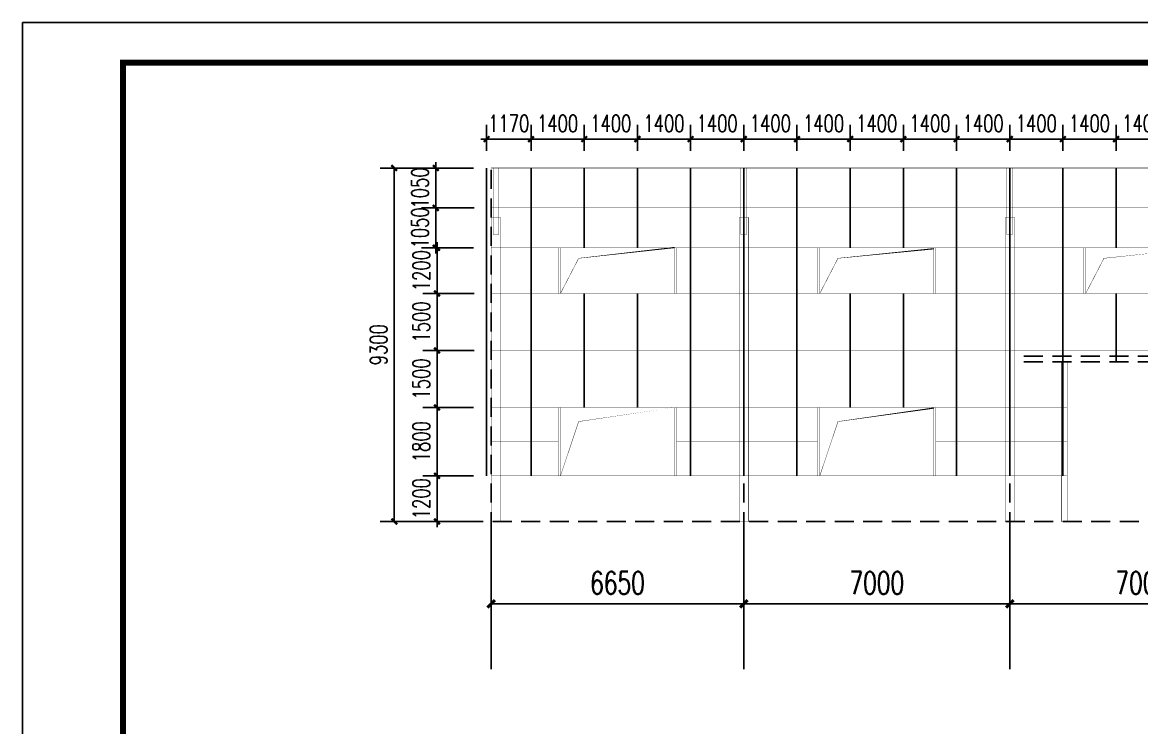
# Model space of a CAD drawing. Extents: x 180850 to 1400258, y 48356 to 327067.
# Drawn here: x 1194176 to 1223634, y 180570 to 199123 of the extents above; entities that cross this region are included whole.
import ezdxf

# ---------------------------------------------------------------- set-up
doc = ezdxf.new("R2010")
doc.units = 0
doc.header["$LTSCALE"] = 1000
doc.linetypes.add('DASHED', pattern=[0.75, 0.5, -0.25])
for name, color, linetype in [('AXIS', 3, 'Continuous'), ('LT', 27, 'Continuous'), ('PUB_DIM', 3, 'Continuous'), ('PUB_TITLE', 4, 'Continuous')]:
    doc.layers.add(name, color=color, linetype=linetype)
doc.styles.add('_TCH_DIM_T3', font='SIMPLEX', dxfattribs={"width": 0.7058823529411765, "bigfont": 'GBCBIG'})
doc.dimstyles.new('_TCH_ARCH&&150', dxfattribs={"dimtxt": 446.25, "dimasz": 150, "dimexe": 375, "dimexo": 450, "dimgap": 189.375, "dimtad": 1, "dimdec": 0, "dimzin": 0, "dimdsep": 46, "dimtxsty": '_TCH_DIM_T3', "dimblk": 'ARCHTICK', "dimcen": 0.09, "dimclrd": 3, "dimclre": 3, "dimclrt": 7, "dimazin": 2, "dimtfac": 1, "dimtdec": 0, "dimtix": 1, "dimtmove": 2, "dimatfit": 3, "dimfxl": 1, "dimtolj": 1, "dimtzin": 0, "dimarcsym": 0})
doc.dimstyles.new('_TCH_ARCH&&200', dxfattribs={"dimtxt": 595, "dimasz": 200, "dimexe": 500, "dimexo": 600, "dimgap": 252.5, "dimtad": 1, "dimdec": 0, "dimzin": 0, "dimdsep": 46, "dimtxsty": '_TCH_DIM_T3', "dimblk": 'ARCHTICK', "dimcen": 0.09, "dimclrt": 7, "dimazin": 2, "dimtfac": 1, "dimtdec": 0, "dimtix": 1, "dimtmove": 2, "dimatfit": 3, "dimfxl": 1, "dimtolj": 1, "dimtzin": 0, "dimarcsym": 0})

# ---------------------------------------------------------------- blocks, each defined once
blk = doc.blocks.new('_ArchTick')
at = {"color": 0, "linetype": 'ByBlock', "const_width": 0.4}
blk.add_lwpolyline([(-0.5, -0.5), (0.5, 0.5)], dxfattribs=at)
blk = doc.blocks.new('*D930')
at = {"layer": 'Defpoints', "color": 0, "transparency": 16777216}
for p in [(1205088.958137773, 187191.7087507427), (1206497.242017071, 187191.7087507427), (1206491.89587476, 185991.6295801036)]:
    blk.add_point(p, dxfattribs=at)
at = {"layer": 'PUB_DIM', "color": 3, "lineweight": -2, "transparency": 16777216}
for p, q in [((1206047.242017071, 187191.7087507427), (1204713.958137773, 187191.7087507427)), ((1205088.958137773, 187191.7087507427), (1205088.958137773, 187341.7087507427)), ((1205088.958137773, 185991.6295801036), (1205088.958137773, 187191.7087507427)), ((1206041.89587476, 185991.6295801036), (1204713.958137773, 185991.6295801036)), ((1205088.958137773, 185991.6295801036), (1205088.958137773, 185841.6295801036))]:
    blk.add_line(p, q, dxfattribs=at)
at = {"layer": 'PUB_DIM', "color": 3, "lineweight": -2, "transparency": 16777216, "xscale": 150, "yscale": 150, "zscale": 150}
for p, rotation in [((1205088.958137773, 187191.7087507427), 270), ((1205088.958137773, 185991.6295801036), 90)]:
    blk.add_blockref('_ArchTick', p, dxfattribs=dict(at, rotation=rotation))
at = {"layer": 'PUB_DIM', "color": 7, "transparency": 16777216, "insert": (1204676.458137773, 186591.6691654233), "char_height": 446.25, "attachment_point": 5, "rotation": 90, "style": '_TCH_DIM_T3'}
blk.add_mtext('\\A1;1200', dxfattribs=at)
blk = doc.blocks.new('*D931')
at = {"layer": 'Defpoints', "color": 0, "transparency": 16777216}
for p in [(1205088.958137773, 188991.7087507429), (1206497.242017071, 188991.7087507429), (1206497.242017071, 187191.7087507427)]:
    blk.add_point(p, dxfattribs=at)
at = {"layer": 'PUB_DIM', "color": 3, "lineweight": -2, "transparency": 16777216}
for p, q in [((1206047.242017071, 188991.7087507429), (1204713.958137773, 188991.7087507429)), ((1205088.958137773, 187191.7087507427), (1205088.958137773, 188991.7087507429)), ((1206047.242017071, 187191.7087507427), (1204713.958137773, 187191.7087507427))]:
    blk.add_line(p, q, dxfattribs=at)
at = {"layer": 'PUB_DIM', "color": 3, "lineweight": -2, "transparency": 16777216, "xscale": 150, "yscale": 150, "zscale": 150}
for p, rotation in [((1205088.958137773, 188991.7087507429), 90), ((1205088.958137773, 187191.7087507427), 270)]:
    blk.add_blockref('_ArchTick', p, dxfattribs=dict(at, rotation=rotation))
at = {"layer": 'PUB_DIM', "color": 7, "transparency": 16777216, "insert": (1204676.458137773, 188091.708750743), "char_height": 446.25, "attachment_point": 5, "rotation": 90, "style": '_TCH_DIM_T3'}
blk.add_mtext('\\A1;1800', dxfattribs=at)
blk = doc.blocks.new('*D932')
at = {"layer": 'Defpoints', "color": 0, "transparency": 16777216}
for p in [(1205088.958137773, 190491.629580098), (1206513.302968849, 190491.629580098), (1206497.242017071, 188991.7087507429)]:
    blk.add_point(p, dxfattribs=at)
at = {"layer": 'PUB_DIM', "color": 3, "lineweight": -2, "transparency": 16777216}
for p, q in [((1206063.302968849, 190491.629580098), (1204713.958137773, 190491.629580098)), ((1205088.958137773, 188991.7087507429), (1205088.958137773, 190491.629580098)), ((1206047.242017071, 188991.7087507429), (1204713.958137773, 188991.7087507429))]:
    blk.add_line(p, q, dxfattribs=at)
at = {"layer": 'PUB_DIM', "color": 3, "lineweight": -2, "transparency": 16777216, "xscale": 150, "yscale": 150, "zscale": 150}
for p, rotation in [((1205088.958137773, 190491.629580098), 90), ((1205088.958137773, 188991.7087507429), 270)]:
    blk.add_blockref('_ArchTick', p, dxfattribs=dict(at, rotation=rotation))
at = {"layer": 'PUB_DIM', "color": 7, "transparency": 16777216, "insert": (1204676.458137773, 189741.6691654206), "char_height": 446.25, "attachment_point": 5, "rotation": 90, "style": '_TCH_DIM_T3'}
blk.add_mtext('\\A1;1500', dxfattribs=at)
blk = doc.blocks.new('*D933')
at = {"layer": 'Defpoints', "color": 0, "transparency": 16777216}
for p in [(1205088.958137773, 193191.6287556715), (1206497.242017071, 193191.6287556715), (1206513.302968849, 191991.629580098)]:
    blk.add_point(p, dxfattribs=at)
at = {"layer": 'PUB_DIM', "color": 3, "lineweight": -2, "transparency": 16777216}
for p, q in [((1205088.958137773, 193191.6287556715), (1205088.958137773, 193341.6287556715)), ((1206047.242017071, 193191.6287556715), (1204713.958137773, 193191.6287556715)), ((1205088.958137773, 191991.629580098), (1205088.958137773, 193191.6287556715)), ((1206063.302968849, 191991.629580098), (1204713.958137773, 191991.629580098)), ((1205088.958137773, 191991.629580098), (1205088.958137773, 191841.629580098))]:
    blk.add_line(p, q, dxfattribs=at)
at = {"layer": 'PUB_DIM', "color": 3, "lineweight": -2, "transparency": 16777216, "xscale": 150, "yscale": 150, "zscale": 150}
for p, rotation in [((1205088.958137773, 193191.6287556715), 270), ((1205088.958137773, 191991.629580098), 90)]:
    blk.add_blockref('_ArchTick', p, dxfattribs=dict(at, rotation=rotation))
at = {"layer": 'PUB_DIM', "color": 7, "transparency": 16777216, "insert": (1204676.458137773, 192591.6291678849), "char_height": 446.25, "attachment_point": 5, "rotation": 90, "style": '_TCH_DIM_T3'}
blk.add_mtext('\\A1;1200', dxfattribs=at)
blk = doc.blocks.new('*D934')
at = {"layer": 'Defpoints', "color": 0, "transparency": 16777216}
for p in [(1205055.664675765, 194241.6291725893), (1206513.302968849, 194241.6291725893), (1206497.242017071, 193191.6287556715)]:
    blk.add_point(p, dxfattribs=at)
at = {"layer": 'PUB_DIM', "color": 3, "lineweight": -2, "transparency": 16777216}
for p, q in [((1206063.302968849, 194241.6291725893), (1204680.664675765, 194241.6291725893)), ((1205055.664675765, 194241.6291725893), (1205055.664675765, 194391.6291725893)), ((1205055.664675765, 193191.6287556715), (1205055.664675765, 194241.6291725893)), ((1206047.242017071, 193191.6287556715), (1204680.664675765, 193191.6287556715)), ((1205055.664675765, 193191.6287556715), (1205055.664675765, 193041.6287556715))]:
    blk.add_line(p, q, dxfattribs=at)
at = {"layer": 'PUB_DIM', "color": 3, "lineweight": -2, "transparency": 16777216, "xscale": 150, "yscale": 150, "zscale": 150}
for p, rotation in [((1205055.664675765, 194241.6291725893), 270), ((1205055.664675765, 193191.6287556715), 90)]:
    blk.add_blockref('_ArchTick', p, dxfattribs=dict(at, rotation=rotation))
at = {"layer": 'PUB_DIM', "color": 7, "transparency": 16777216, "insert": (1204643.164675765, 193716.6289641306), "char_height": 446.25, "attachment_point": 5, "rotation": 90, "style": '_TCH_DIM_T3'}
blk.add_mtext('\\A1;1050', dxfattribs=at)
blk = doc.blocks.new('*D935')
at = {"color": 3, "lineweight": -2, "transparency": 16777216}
for p, q in [((1206027.761252718, 195291.6295895072), (1203588.723134919, 195291.6295895072)), ((1203963.723134919, 185991.6295801036), (1203963.723134919, 195291.6295895072)), ((1206063.302968849, 185991.6295801036), (1203588.723134919, 185991.6295801036))]:
    blk.add_line(p, q, dxfattribs=at)
at = {"layer": 'Defpoints', "color": 0, "transparency": 16777216}
for p in [(1203963.723134919, 195291.6295895072), (1206477.761252718, 195291.6295895072), (1206513.302968849, 185991.6295801036)]:
    blk.add_point(p, dxfattribs=at)
at = {"color": 3, "lineweight": -2, "transparency": 16777216, "xscale": 150, "yscale": 150, "zscale": 150}
for p, rotation in [((1203963.723134919, 195291.6295895072), 90), ((1203963.723134919, 185991.6295801036), 270)]:
    blk.add_blockref('_ArchTick', p, dxfattribs=dict(at, rotation=rotation))
at = {"color": 7, "transparency": 16777216, "insert": (1203551.223134919, 190641.6295848055), "char_height": 446.25, "attachment_point": 5, "rotation": 90, "style": '_TCH_DIM_T3'}
blk.add_mtext('\\A1;9300', dxfattribs=at)
blk = doc.blocks.new('*D929')
at = {"layer": 'Defpoints', "color": 0, "transparency": 16777216}
for p in [(1206497.242017071, 191991.5504094531), (1205088.958137773, 190491.629580098), (1206513.302968849, 190491.629580098)]:
    blk.add_point(p, dxfattribs=at)
at = {"layer": 'PUB_DIM', "color": 3, "lineweight": -2, "transparency": 16777216}
for p, q in [((1206047.242017071, 191991.5504094531), (1204713.958137773, 191991.5504094531)), ((1205088.958137773, 191991.5504094531), (1205088.958137773, 190491.629580098)), ((1206063.302968849, 190491.629580098), (1204713.958137773, 190491.629580098))]:
    blk.add_line(p, q, dxfattribs=at)
at = {"layer": 'PUB_DIM', "color": 3, "lineweight": -2, "transparency": 16777216, "xscale": 150, "yscale": 150, "zscale": 150}
for p, rotation in [((1205088.958137773, 191991.5504094531), 90), ((1205088.958137773, 190491.629580098), 270)]:
    blk.add_blockref('_ArchTick', p, dxfattribs=dict(at, rotation=rotation))
at = {"layer": 'PUB_DIM', "color": 7, "transparency": 16777216, "insert": (1204676.458137773, 191241.5899947757), "char_height": 446.25, "attachment_point": 5, "rotation": 90, "style": '_TCH_DIM_T3'}
blk.add_mtext('\\A1;1500', dxfattribs=at)
blk = doc.blocks.new('*D944')
at = {"layer": 'Defpoints', "color": 0, "transparency": 16777216}
for p in [(1206497.242017071, 195291.6295895072), (1205055.664675765, 194241.6291725893), (1206513.302968849, 194241.6291725893)]:
    blk.add_point(p, dxfattribs=at)
at = {"layer": 'PUB_DIM', "color": 3, "lineweight": -2, "transparency": 16777216}
for p, q in [((1205055.664675765, 195291.6295895072), (1205055.664675765, 195441.6295895072)), ((1206047.242017071, 195291.6295895072), (1204680.664675765, 195291.6295895072)), ((1205055.664675765, 195291.6295895072), (1205055.664675765, 194241.6291725893)), ((1206063.302968849, 194241.6291725893), (1204680.664675765, 194241.6291725893)), ((1205055.664675765, 194241.6291725893), (1205055.664675765, 194091.6291725893))]:
    blk.add_line(p, q, dxfattribs=at)
at = {"layer": 'PUB_DIM', "color": 3, "lineweight": -2, "transparency": 16777216, "xscale": 150, "yscale": 150, "zscale": 150}
for p, rotation in [((1205055.664675765, 195291.6295895072), 270), ((1205055.664675765, 194241.6291725893), 90)]:
    blk.add_blockref('_ArchTick', p, dxfattribs=dict(at, rotation=rotation))
at = {"layer": 'PUB_DIM', "color": 7, "transparency": 16777216, "insert": (1204643.164675765, 194766.6293810484), "char_height": 446.25, "attachment_point": 5, "rotation": 90, "style": '_TCH_DIM_T3'}
blk.add_mtext('\\A1;1050', dxfattribs=at)
blk = doc.blocks.new('A$C5D176E33')
at = {"layer": 'LT', "linetype": 'DASHED'}
for p, q in [((1310.186215517577, 39318.61072841176), (1310.186215517577, 50368.61072830547)), ((7960.186215517577, 39318.61072841176), (7960.186215517577, 50368.61072830547)), ((14960.18621551758, 39318.61072841176), (14960.18621551758, 50368.61072830547)), ((21835.18621550198, 45418.61072682458), (15085.18621553318, 45418.61072889311)), ((21835.18621550198, 45268.61072682458), (15085.18621553318, 45268.61072889317)), ((604.5345429521985, 41068.61072830547), (51633.2409508219, 41068.61072830547))]:
    blk.add_line(p, q, dxfattribs=at)
at = {"layer": 'LT', "linetype": 'DASHED', "const_width": 10}
for points in [[(50810.1862051785, 50368.61072855187), (1310.186215517577, 50368.61072830547)], [(50810.1862051785, 49318.61031163405), (1310.186215517577, 49318.61031138766)], [(50810.18630113779, 48268.60989471816), (1310.186311465222, 48268.60989447177)], [(50360.40683364449, 47068.61071914269), (1310.186215517577, 47068.61071889632)], [(50360.40683365078, 45568.61071914269), (1310.186215523863, 45568.61071889632)], [(16468.1862737285, 44065.23572834407), (1310.186215517111, 44065.23572829884)], [(3078.229203539435, 43166.923228567), (1310.186243479839, 43166.92324946285)], [(6192.143227495719, 43166.923228567), (9903.229203539435, 43166.92322837113)], [(16468.18627372803, 43166.92322837879), (13017.14322749572, 43166.92322837113)], [(16468.18627372757, 42268.61072843074), (1310.186215517577, 42268.61072838551)]]:
    blk.add_lwpolyline(points, dxfattribs=at)
for points in [[(1360.970672643278, 50368.610728306), (1510.970672642812, 50368.610728306), (1510.970672642346, 48622.33706285944), (1360.970672642812, 48622.33706285944)], [(7885.186215518508, 50368.61072830547), (8035.186215518042, 50368.61072830547), (8035.186215517577, 48622.33706285892), (7885.186215518042, 48622.33706285892)], [(14885.18621551874, 50368.61072830547), (15035.18621551828, 50368.61072830547), (15035.18621551781, 48622.33706285892), (14885.18621551828, 48622.33706285892)], [(1310.186215517577, 41068.61072830547), (1310.186322126072, 49068.61072830547), (1560.186322094873, 49068.61072830547), (1560.186215486377, 41068.61072830547)], [(7838.186215429567, 41068.61072830547), (7838.186322038062, 49068.61072830547), (8088.186322006863, 49068.61072830547), (8088.186215398367, 41068.61072830547)], [(14838.18621542957, 41068.61072830547), (14838.18632203806, 49068.61072830547), (15088.18632200686, 49068.61072830547), (15088.18621539837, 41068.61072830547)], [(3078.229203544091, 48268.61071894085), (3135.186215511989, 48268.61071894085), (3135.186215508264, 47068.61071891128), (3078.229203540366, 47068.61071891128)], [(3614.139292624313, 47993.33024669765), (6135.186215511523, 48268.61071894533), (6135.186215517577, 47068.61071891128), (3135.186215517577, 47068.61071891128)], [(6192.143227498513, 48268.61071894085), (6135.186215530615, 48268.61071894085), (6135.186215527356, 47068.61071891128), (6192.143227495253, 47068.61071891128)], [(9903.229203543859, 48268.61071894085), (9960.186215511756, 48268.61071894085), (9960.18621550803, 47068.61071891128), (9903.229203540133, 47068.61071891128)], [(10439.13929262408, 47993.33024669765), (12960.18621551129, 48268.61071894533), (12960.18621551734, 47068.61071891128), (9960.186215517344, 47068.61071891128)], [(13017.14322749828, 48268.61071894085), (12960.18621553038, 48268.61071894085), (12960.18621552712, 47068.61071891128), (13017.14322749502, 47068.61071891128)], [(16903.22920354409, 48268.61071894085), (16960.18621551199, 48268.61071894085), (16960.18621550826, 47068.61071891128), (16903.22920354037, 47068.61071891128)], [(17439.13929262431, 47993.33024669765), (19960.18621551152, 48268.61071894533), (19960.18621551758, 47068.61071891128), (16960.18621551758, 47068.61071891128)], [(16318.1862737292, 45268.61072893624), (16468.1862737292, 45268.61072893624), (16468.18627372687, 41068.61072826269), (16318.18627372687, 41068.61072826269)], [(3078.229203542229, 44065.23572861424), (3135.186215510126, 44065.23572861424), (3135.186215507798, 42268.61072851976), (3078.2292035399, 42268.61072851976)], [(3614.139292621054, 43698.32290786671), (6135.186215509195, 44065.23572861872), (6135.186215517577, 42268.61072851976), (3135.186215517577, 42268.61072851976)], [(6192.14322749665, 44065.23572861424), (6135.186215528753, 44065.23572861424), (6135.18621552689, 42268.61072851976), (6192.143227494787, 42268.61072851976)], [(9903.229203541996, 44065.23572861424), (9960.186215509893, 44065.23572861424), (9960.186215507565, 42268.61072851976), (9903.229203539668, 42268.61072851976)], [(10439.13929262082, 43698.32290786671), (12960.18621550896, 44065.23572861872), (12960.18621551734, 42268.61072851976), (9960.186215517344, 42268.61072851976)], [(13017.14322749642, 44065.23572861424), (12960.18621552852, 44065.23572861424), (12960.18621552666, 42268.61072851976), (13017.14322749455, 42268.61072851976)]]:
    blk.add_lwpolyline(points, close=True, dxfattribs=at)
blk = doc.blocks.new('*D981')
at = {"layer": 'AXIS', "color": 0, "lineweight": -2, "transparency": 16777216}
for p, q in [((1206513.302968849, 185391.6295785874), (1206513.302968849, 183326.6209465729)), ((1213163.302968849, 185391.6295785874), (1213163.302968849, 183326.6209465729)), ((1206513.302968849, 183826.6209465729), (1213163.302968849, 183826.6209465729))]:
    blk.add_line(p, q, dxfattribs=at)
at = {"layer": 'Defpoints', "color": 0, "transparency": 16777216}
for p in [(1206513.302968849, 185991.6295785874), (1213163.302968849, 185991.6295785874), (1213163.302968849, 183826.6209465729)]:
    blk.add_point(p, dxfattribs=at)
at = {"layer": 'AXIS', "color": 0, "lineweight": -2, "transparency": 16777216, "xscale": 200, "yscale": 200, "zscale": 200, "rotation": 180}
blk.add_blockref('_ArchTick', (1206513.302968849, 183826.6209465729), dxfattribs=at)
at = {"layer": 'AXIS', "color": 0, "lineweight": -2, "transparency": 16777216, "xscale": 200, "yscale": 200, "zscale": 200}
blk.add_blockref('_ArchTick', (1213163.302968849, 183826.6209465729), dxfattribs=at)
at = {"layer": 'AXIS', "color": 7, "transparency": 16777216, "insert": (1209838.302968849, 184376.6209465729), "char_height": 595, "attachment_point": 5, "style": '_TCH_DIM_T3'}
blk.add_mtext('\\A1;6650', dxfattribs=at)
blk = doc.blocks.new('*D982')
at = {"layer": 'AXIS', "color": 0, "lineweight": -2, "transparency": 16777216}
for p, q in [((1213163.302968849, 185391.6295785874), (1213163.302968849, 183326.6209465729)), ((1220163.302968849, 185391.6295785874), (1220163.302968849, 183326.6209465729)), ((1213163.302968849, 183826.6209465729), (1220163.302968849, 183826.6209465729))]:
    blk.add_line(p, q, dxfattribs=at)
at = {"layer": 'Defpoints', "color": 0, "transparency": 16777216}
for p in [(1213163.302968849, 185991.6295785874), (1220163.302968849, 185991.6295785874), (1220163.302968849, 183826.6209465729)]:
    blk.add_point(p, dxfattribs=at)
at = {"layer": 'AXIS', "color": 0, "lineweight": -2, "transparency": 16777216, "xscale": 200, "yscale": 200, "zscale": 200, "rotation": 180}
blk.add_blockref('_ArchTick', (1213163.302968849, 183826.6209465729), dxfattribs=at)
at = {"layer": 'AXIS', "color": 0, "lineweight": -2, "transparency": 16777216, "xscale": 200, "yscale": 200, "zscale": 200}
blk.add_blockref('_ArchTick', (1220163.302968849, 183826.6209465729), dxfattribs=at)
at = {"layer": 'AXIS', "color": 7, "transparency": 16777216, "insert": (1216663.302968849, 184376.6209465729), "char_height": 595, "attachment_point": 5, "style": '_TCH_DIM_T3'}
blk.add_mtext('\\A1;7000', dxfattribs=at)
blk = doc.blocks.new('*D983')
at = {"layer": 'AXIS', "color": 0, "lineweight": -2, "transparency": 16777216}
for p, q in [((1220163.302968849, 185391.6295785874), (1220163.302968849, 183326.6209465729)), ((1227163.302968849, 185391.6295785874), (1227163.302968849, 183326.6209465729)), ((1220163.302968849, 183826.6209465729), (1227163.302968849, 183826.6209465729))]:
    blk.add_line(p, q, dxfattribs=at)
at = {"layer": 'Defpoints', "color": 0, "transparency": 16777216}
for p in [(1220163.302968849, 185991.6295785874), (1227163.302968849, 185991.6295785874), (1227163.302968849, 183826.6209465729)]:
    blk.add_point(p, dxfattribs=at)
at = {"layer": 'AXIS', "color": 0, "lineweight": -2, "transparency": 16777216, "xscale": 200, "yscale": 200, "zscale": 200, "rotation": 180}
blk.add_blockref('_ArchTick', (1220163.302968849, 183826.6209465729), dxfattribs=at)
at = {"layer": 'AXIS', "color": 0, "lineweight": -2, "transparency": 16777216, "xscale": 200, "yscale": 200, "zscale": 200}
blk.add_blockref('_ArchTick', (1227163.302968849, 183826.6209465729), dxfattribs=at)
at = {"layer": 'AXIS', "color": 7, "transparency": 16777216, "insert": (1223663.302968849, 184376.6209465729), "char_height": 595, "attachment_point": 5, "style": '_TCH_DIM_T3'}
blk.add_mtext('\\A1;7000', dxfattribs=at)
blk = doc.blocks.new('*D988')
at = {"color": 3, "lineweight": -2, "transparency": 16777216}
for p, q in [((1206393.426461043, 195741.6295652969), (1206393.426461043, 196427.4182286211)), ((1207563.302968849, 195741.6295801088), (1207563.302968849, 196427.4182286211)), ((1206393.426461043, 196052.4182286211), (1206243.426461043, 196052.4182286211)), ((1206393.426461043, 196052.4182286211), (1207563.302968849, 196052.4182286211)), ((1207563.302968849, 196052.4182286211), (1207713.302968849, 196052.4182286211))]:
    blk.add_line(p, q, dxfattribs=at)
at = {"layer": 'Defpoints', "color": 0, "transparency": 16777216}
for p in [(1207563.302968849, 196052.4182286211), (1206393.426461043, 195291.6295652969), (1207563.302968849, 195291.6295801088)]:
    blk.add_point(p, dxfattribs=at)
at = {"color": 3, "lineweight": -2, "transparency": 16777216, "xscale": 150, "yscale": 150, "zscale": 150}
blk.add_blockref('_ArchTick', (1206393.426461043, 196052.4182286211), dxfattribs=at)
at = {"color": 3, "lineweight": -2, "transparency": 16777216, "xscale": 150, "yscale": 150, "zscale": 150, "rotation": 180}
blk.add_blockref('_ArchTick', (1207563.302968849, 196052.4182286211), dxfattribs=at)
at = {"color": 7, "transparency": 16777216, "insert": (1206978.364714946, 196464.9182286211), "char_height": 446.25, "attachment_point": 5, "style": '_TCH_DIM_T3'}
blk.add_mtext('\\A1;1170', dxfattribs=at)
blk = doc.blocks.new('*D989')
at = {"color": 3, "lineweight": -2, "transparency": 16777216}
for p, q in [((1207563.302968849, 195741.6295801088), (1207563.302968849, 196427.4182286211)), ((1208963.302968846, 195743.3170529371), (1208963.302968846, 196427.4182286211)), ((1207563.302968849, 196052.4182286211), (1207413.302968849, 196052.4182286211)), ((1207563.302968849, 196052.4182286211), (1208963.302968846, 196052.4182286211)), ((1208963.302968846, 196052.4182286211), (1209113.302968846, 196052.4182286211))]:
    blk.add_line(p, q, dxfattribs=at)
at = {"layer": 'Defpoints', "color": 0, "transparency": 16777216}
for p in [(1208963.302968846, 196052.4182286211), (1207563.302968849, 195291.6295801088), (1208963.302968846, 195293.3170529371)]:
    blk.add_point(p, dxfattribs=at)
at = {"color": 3, "lineweight": -2, "transparency": 16777216, "xscale": 150, "yscale": 150, "zscale": 150}
blk.add_blockref('_ArchTick', (1207563.302968849, 196052.4182286211), dxfattribs=at)
at = {"color": 3, "lineweight": -2, "transparency": 16777216, "xscale": 150, "yscale": 150, "zscale": 150, "rotation": 180}
blk.add_blockref('_ArchTick', (1208963.302968846, 196052.4182286211), dxfattribs=at)
at = {"color": 7, "transparency": 16777216, "insert": (1208263.302968848, 196464.9182286211), "char_height": 446.25, "attachment_point": 5, "style": '_TCH_DIM_T3'}
blk.add_mtext('\\A1;1400', dxfattribs=at)
blk = doc.blocks.new('*D990')
at = {"color": 3, "lineweight": -2, "transparency": 16777216}
for p, q in [((1208963.302968846, 195743.3170529371), (1208963.302968846, 196427.4182286211)), ((1210363.302968849, 195741.6295745756), (1210363.302968849, 196427.4182286211)), ((1208963.302968846, 196052.4182286211), (1208813.302968846, 196052.4182286211)), ((1208963.302968846, 196052.4182286211), (1210363.302968849, 196052.4182286211)), ((1210363.302968849, 196052.4182286211), (1210513.302968849, 196052.4182286211))]:
    blk.add_line(p, q, dxfattribs=at)
at = {"layer": 'Defpoints', "color": 0, "transparency": 16777216}
for p in [(1210363.302968849, 196052.4182286211), (1208963.302968846, 195293.3170529371), (1210363.302968849, 195291.6295745756)]:
    blk.add_point(p, dxfattribs=at)
at = {"color": 3, "lineweight": -2, "transparency": 16777216, "xscale": 150, "yscale": 150, "zscale": 150}
blk.add_blockref('_ArchTick', (1208963.302968846, 196052.4182286211), dxfattribs=at)
at = {"color": 3, "lineweight": -2, "transparency": 16777216, "xscale": 150, "yscale": 150, "zscale": 150, "rotation": 180}
blk.add_blockref('_ArchTick', (1210363.302968849, 196052.4182286211), dxfattribs=at)
at = {"color": 7, "transparency": 16777216, "insert": (1209663.302968848, 196464.9182286211), "char_height": 446.25, "attachment_point": 5, "style": '_TCH_DIM_T3'}
blk.add_mtext('\\A1;1400', dxfattribs=at)
blk = doc.blocks.new('*D991')
at = {"color": 3, "lineweight": -2, "transparency": 16777216}
for p, q in [((1210363.302968849, 195741.6295745756), (1210363.302968849, 196427.4182286211)), ((1211763.302968849, 195741.6295773396), (1211763.302968849, 196427.4182286211)), ((1210363.302968849, 196052.4182286211), (1210213.302968849, 196052.4182286211)), ((1210363.302968849, 196052.4182286211), (1211763.302968849, 196052.4182286211)), ((1211763.302968849, 196052.4182286211), (1211913.302968849, 196052.4182286211))]:
    blk.add_line(p, q, dxfattribs=at)
at = {"layer": 'Defpoints', "color": 0, "transparency": 16777216}
for p in [(1211763.302968849, 196052.4182286211), (1210363.302968849, 195291.6295745756), (1211763.302968849, 195291.6295773396)]:
    blk.add_point(p, dxfattribs=at)
at = {"color": 3, "lineweight": -2, "transparency": 16777216, "xscale": 150, "yscale": 150, "zscale": 150}
blk.add_blockref('_ArchTick', (1210363.302968849, 196052.4182286211), dxfattribs=at)
at = {"color": 3, "lineweight": -2, "transparency": 16777216, "xscale": 150, "yscale": 150, "zscale": 150, "rotation": 180}
blk.add_blockref('_ArchTick', (1211763.302968849, 196052.4182286211), dxfattribs=at)
at = {"color": 7, "transparency": 16777216, "insert": (1211063.302968849, 196464.9182286211), "char_height": 446.25, "attachment_point": 5, "style": '_TCH_DIM_T3'}
blk.add_mtext('\\A1;1400', dxfattribs=at)
blk = doc.blocks.new('*D992')
at = {"color": 3, "lineweight": -2, "transparency": 16777216}
for p, q in [((1211763.302968849, 195741.6295773396), (1211763.302968849, 196427.4182286211)), ((1213163.302968849, 195741.6295801367), (1213163.302968849, 196427.4182286211)), ((1211763.302968849, 196052.4182286211), (1211613.302968849, 196052.4182286211)), ((1211763.302968849, 196052.4182286211), (1213163.302968849, 196052.4182286211)), ((1213163.302968849, 196052.4182286211), (1213313.302968849, 196052.4182286211))]:
    blk.add_line(p, q, dxfattribs=at)
at = {"layer": 'Defpoints', "color": 0, "transparency": 16777216}
for p in [(1213163.302968849, 196052.4182286211), (1211763.302968849, 195291.6295773396), (1213163.302968849, 195291.6295801367)]:
    blk.add_point(p, dxfattribs=at)
at = {"color": 3, "lineweight": -2, "transparency": 16777216, "xscale": 150, "yscale": 150, "zscale": 150}
blk.add_blockref('_ArchTick', (1211763.302968849, 196052.4182286211), dxfattribs=at)
at = {"color": 3, "lineweight": -2, "transparency": 16777216, "xscale": 150, "yscale": 150, "zscale": 150, "rotation": 180}
blk.add_blockref('_ArchTick', (1213163.302968849, 196052.4182286211), dxfattribs=at)
at = {"color": 7, "transparency": 16777216, "insert": (1212463.302968849, 196464.9182286211), "char_height": 446.25, "attachment_point": 5, "style": '_TCH_DIM_T3'}
blk.add_mtext('\\A1;1400', dxfattribs=at)
blk = doc.blocks.new('*D993')
at = {"color": 3, "lineweight": -2, "transparency": 16777216}
for p, q in [((1213163.302968849, 195741.6295801367), (1213163.302968849, 196427.4182286211)), ((1214563.302968849, 195741.6295801437), (1214563.302968849, 196427.4182286211)), ((1213163.302968849, 196052.4182286211), (1213013.302968849, 196052.4182286211)), ((1213163.302968849, 196052.4182286211), (1214563.302968849, 196052.4182286211)), ((1214563.302968849, 196052.4182286211), (1214713.302968849, 196052.4182286211))]:
    blk.add_line(p, q, dxfattribs=at)
at = {"layer": 'Defpoints', "color": 0, "transparency": 16777216}
for p in [(1214563.302968849, 196052.4182286211), (1213163.302968849, 195291.6295801367), (1214563.302968849, 195291.6295801437)]:
    blk.add_point(p, dxfattribs=at)
at = {"color": 3, "lineweight": -2, "transparency": 16777216, "xscale": 150, "yscale": 150, "zscale": 150}
blk.add_blockref('_ArchTick', (1213163.302968849, 196052.4182286211), dxfattribs=at)
at = {"color": 3, "lineweight": -2, "transparency": 16777216, "xscale": 150, "yscale": 150, "zscale": 150, "rotation": 180}
blk.add_blockref('_ArchTick', (1214563.302968849, 196052.4182286211), dxfattribs=at)
at = {"color": 7, "transparency": 16777216, "insert": (1213863.302968849, 196464.9182286211), "char_height": 446.25, "attachment_point": 5, "style": '_TCH_DIM_T3'}
blk.add_mtext('\\A1;1400', dxfattribs=at)
blk = doc.blocks.new('*D994')
at = {"color": 3, "lineweight": -2, "transparency": 16777216}
for p, q in [((1214563.302968849, 195741.6295801437), (1214563.302968849, 196427.4182286211)), ((1215963.302968849, 195741.6295856314), (1215963.302968849, 196427.4182286211)), ((1214563.302968849, 196052.4182286211), (1214413.302968849, 196052.4182286211)), ((1214563.302968849, 196052.4182286211), (1215963.302968849, 196052.4182286211)), ((1215963.302968849, 196052.4182286211), (1216113.302968849, 196052.4182286211))]:
    blk.add_line(p, q, dxfattribs=at)
at = {"layer": 'Defpoints', "color": 0, "transparency": 16777216}
for p in [(1215963.302968849, 196052.4182286211), (1214563.302968849, 195291.6295801437), (1215963.302968849, 195291.6295856314)]:
    blk.add_point(p, dxfattribs=at)
at = {"color": 3, "lineweight": -2, "transparency": 16777216, "xscale": 150, "yscale": 150, "zscale": 150}
blk.add_blockref('_ArchTick', (1214563.302968849, 196052.4182286211), dxfattribs=at)
at = {"color": 3, "lineweight": -2, "transparency": 16777216, "xscale": 150, "yscale": 150, "zscale": 150, "rotation": 180}
blk.add_blockref('_ArchTick', (1215963.302968849, 196052.4182286211), dxfattribs=at)
at = {"color": 7, "transparency": 16777216, "insert": (1215263.302968849, 196464.9182286211), "char_height": 446.25, "attachment_point": 5, "style": '_TCH_DIM_T3'}
blk.add_mtext('\\A1;1400', dxfattribs=at)
blk = doc.blocks.new('*D995')
at = {"color": 3, "lineweight": -2, "transparency": 16777216}
for p, q in [((1215963.302968849, 195741.6295856314), (1215963.302968849, 196427.4182286211)), ((1217363.302968846, 195743.3170695208), (1217363.302968846, 196427.4182286211)), ((1215963.302968849, 196052.4182286211), (1215813.302968849, 196052.4182286211)), ((1215963.302968849, 196052.4182286211), (1217363.302968846, 196052.4182286211)), ((1217363.302968846, 196052.4182286211), (1217513.302968846, 196052.4182286211))]:
    blk.add_line(p, q, dxfattribs=at)
at = {"layer": 'Defpoints', "color": 0, "transparency": 16777216}
for p in [(1217363.302968846, 196052.4182286211), (1215963.302968849, 195291.6295856314), (1217363.302968846, 195293.3170695208)]:
    blk.add_point(p, dxfattribs=at)
at = {"color": 3, "lineweight": -2, "transparency": 16777216, "xscale": 150, "yscale": 150, "zscale": 150}
blk.add_blockref('_ArchTick', (1215963.302968849, 196052.4182286211), dxfattribs=at)
at = {"color": 3, "lineweight": -2, "transparency": 16777216, "xscale": 150, "yscale": 150, "zscale": 150, "rotation": 180}
blk.add_blockref('_ArchTick', (1217363.302968846, 196052.4182286211), dxfattribs=at)
at = {"color": 7, "transparency": 16777216, "insert": (1216663.302968848, 196464.9182286211), "char_height": 446.25, "attachment_point": 5, "style": '_TCH_DIM_T3'}
blk.add_mtext('\\A1;1400', dxfattribs=at)
blk = doc.blocks.new('*D996')
at = {"color": 3, "lineweight": -2, "transparency": 16777216}
for p, q in [((1217363.302968846, 195743.3170695208), (1217363.302968846, 196427.4182286211)), ((1218763.302968849, 195741.6295911593), (1218763.302968849, 196427.4182286211)), ((1217363.302968846, 196052.4182286211), (1217213.302968846, 196052.4182286211)), ((1217363.302968846, 196052.4182286211), (1218763.302968849, 196052.4182286211)), ((1218763.302968849, 196052.4182286211), (1218913.302968849, 196052.4182286211))]:
    blk.add_line(p, q, dxfattribs=at)
at = {"layer": 'Defpoints', "color": 0, "transparency": 16777216}
for p in [(1218763.302968849, 196052.4182286211), (1217363.302968846, 195293.3170695208), (1218763.302968849, 195291.6295911593)]:
    blk.add_point(p, dxfattribs=at)
at = {"color": 3, "lineweight": -2, "transparency": 16777216, "xscale": 150, "yscale": 150, "zscale": 150}
blk.add_blockref('_ArchTick', (1217363.302968846, 196052.4182286211), dxfattribs=at)
at = {"color": 3, "lineweight": -2, "transparency": 16777216, "xscale": 150, "yscale": 150, "zscale": 150, "rotation": 180}
blk.add_blockref('_ArchTick', (1218763.302968849, 196052.4182286211), dxfattribs=at)
at = {"color": 7, "transparency": 16777216, "insert": (1218063.302968848, 196464.9182286211), "char_height": 446.25, "attachment_point": 5, "style": '_TCH_DIM_T3'}
blk.add_mtext('\\A1;1400', dxfattribs=at)
blk = doc.blocks.new('*D997')
at = {"color": 3, "lineweight": -2, "transparency": 16777216}
for p, q in [((1218763.302968849, 195741.6295911593), (1218763.302968849, 196427.4182286211)), ((1220163.302968849, 195741.6295939233), (1220163.302968849, 196427.4182286211)), ((1218763.302968849, 196052.4182286211), (1218613.302968849, 196052.4182286211)), ((1218763.302968849, 196052.4182286211), (1220163.302968849, 196052.4182286211)), ((1220163.302968849, 196052.4182286211), (1220313.302968849, 196052.4182286211))]:
    blk.add_line(p, q, dxfattribs=at)
at = {"layer": 'Defpoints', "color": 0, "transparency": 16777216}
for p in [(1220163.302968849, 196052.4182286211), (1218763.302968849, 195291.6295911593), (1220163.302968849, 195291.6295939233)]:
    blk.add_point(p, dxfattribs=at)
at = {"color": 3, "lineweight": -2, "transparency": 16777216, "xscale": 150, "yscale": 150, "zscale": 150}
blk.add_blockref('_ArchTick', (1218763.302968849, 196052.4182286211), dxfattribs=at)
at = {"color": 3, "lineweight": -2, "transparency": 16777216, "xscale": 150, "yscale": 150, "zscale": 150, "rotation": 180}
blk.add_blockref('_ArchTick', (1220163.302968849, 196052.4182286211), dxfattribs=at)
at = {"color": 7, "transparency": 16777216, "insert": (1219463.302968849, 196464.9182286211), "char_height": 446.25, "attachment_point": 5, "style": '_TCH_DIM_T3'}
blk.add_mtext('\\A1;1400', dxfattribs=at)
blk = doc.blocks.new('*D998')
at = {"color": 3, "lineweight": -2, "transparency": 16777216}
for p, q in [((1220163.302968849, 195741.6295939233), (1220163.302968849, 196427.4182286211)), ((1221563.302968849, 195741.6295828675), (1221563.302968849, 196427.4182286211)), ((1220163.302968849, 196052.4182286211), (1220013.302968849, 196052.4182286211)), ((1220163.302968849, 196052.4182286211), (1221563.302968849, 196052.4182286211)), ((1221563.302968849, 196052.4182286211), (1221713.302968849, 196052.4182286211))]:
    blk.add_line(p, q, dxfattribs=at)
at = {"layer": 'Defpoints', "color": 0, "transparency": 16777216}
for p in [(1221563.302968849, 196052.4182286211), (1220163.302968849, 195291.6295939233), (1221563.302968849, 195291.6295828675)]:
    blk.add_point(p, dxfattribs=at)
at = {"color": 3, "lineweight": -2, "transparency": 16777216, "xscale": 150, "yscale": 150, "zscale": 150}
blk.add_blockref('_ArchTick', (1220163.302968849, 196052.4182286211), dxfattribs=at)
at = {"color": 3, "lineweight": -2, "transparency": 16777216, "xscale": 150, "yscale": 150, "zscale": 150, "rotation": 180}
blk.add_blockref('_ArchTick', (1221563.302968849, 196052.4182286211), dxfattribs=at)
at = {"color": 7, "transparency": 16777216, "insert": (1220863.302968849, 196464.9182286211), "char_height": 446.25, "attachment_point": 5, "style": '_TCH_DIM_T3'}
blk.add_mtext('\\A1;1400', dxfattribs=at)
blk = doc.blocks.new('*D999')
at = {"color": 3, "lineweight": -2, "transparency": 16777216}
for p, q in [((1221563.302968849, 195741.6295828675), (1221563.302968849, 196427.4182286211)), ((1222963.302968849, 195741.6295856314), (1222963.302968849, 196427.4182286211)), ((1221563.302968849, 196052.4182286211), (1221413.302968849, 196052.4182286211)), ((1221563.302968849, 196052.4182286211), (1222963.302968849, 196052.4182286211)), ((1222963.302968849, 196052.4182286211), (1223113.302968849, 196052.4182286211))]:
    blk.add_line(p, q, dxfattribs=at)
at = {"layer": 'Defpoints', "color": 0, "transparency": 16777216}
for p in [(1222963.302968849, 196052.4182286211), (1221563.302968849, 195291.6295828675), (1222963.302968849, 195291.6295856314)]:
    blk.add_point(p, dxfattribs=at)
at = {"color": 3, "lineweight": -2, "transparency": 16777216, "xscale": 150, "yscale": 150, "zscale": 150}
blk.add_blockref('_ArchTick', (1221563.302968849, 196052.4182286211), dxfattribs=at)
at = {"color": 3, "lineweight": -2, "transparency": 16777216, "xscale": 150, "yscale": 150, "zscale": 150, "rotation": 180}
blk.add_blockref('_ArchTick', (1222963.302968849, 196052.4182286211), dxfattribs=at)
at = {"color": 7, "transparency": 16777216, "insert": (1222263.302968849, 196464.9182286211), "char_height": 446.25, "attachment_point": 5, "style": '_TCH_DIM_T3'}
blk.add_mtext('\\A1;1400', dxfattribs=at)
blk = doc.blocks.new('*D1000')
at = {"color": 3, "lineweight": -2, "transparency": 16777216}
for p, q in [((1222963.302968849, 195741.6295856314), (1222963.302968849, 196427.4182286211)), ((1224363.302968846, 195743.3170695208), (1224363.302968846, 196427.4182286211)), ((1222963.302968849, 196052.4182286211), (1222813.302968849, 196052.4182286211)), ((1222963.302968849, 196052.4182286211), (1224363.302968846, 196052.4182286211)), ((1224363.302968846, 196052.4182286211), (1224513.302968846, 196052.4182286211))]:
    blk.add_line(p, q, dxfattribs=at)
at = {"layer": 'Defpoints', "color": 0, "transparency": 16777216}
for p in [(1224363.302968846, 196052.4182286211), (1222963.302968849, 195291.6295856314), (1224363.302968846, 195293.3170695208)]:
    blk.add_point(p, dxfattribs=at)
at = {"color": 3, "lineweight": -2, "transparency": 16777216, "xscale": 150, "yscale": 150, "zscale": 150}
blk.add_blockref('_ArchTick', (1222963.302968849, 196052.4182286211), dxfattribs=at)
at = {"color": 3, "lineweight": -2, "transparency": 16777216, "xscale": 150, "yscale": 150, "zscale": 150, "rotation": 180}
blk.add_blockref('_ArchTick', (1224363.302968846, 196052.4182286211), dxfattribs=at)
at = {"color": 7, "transparency": 16777216, "insert": (1223663.302968848, 196464.9182286211), "char_height": 446.25, "attachment_point": 5, "style": '_TCH_DIM_T3'}
blk.add_mtext('\\A1;1400', dxfattribs=at)

msp = doc.modelspace()

# ---------------------------------------------------------------- linework, layer by layer
at = {"color": 4}
for p, q in [((1206393.426461043, 195291.6295652969), (1206393.426477034, 187191.6295653769)), ((1207563.302968849, 195291.6295690477), (1207563.302984841, 187191.6295691277)), ((1208963.302968846, 195293.3170529371), (1208963.302972992, 193193.3162102675)), ((1210363.302968849, 195291.6295745756), (1210363.302972996, 193191.6287348612)), ((1211763.302968849, 195291.6295773396), (1211763.302984841, 187191.6295774196)), ((1213163.302968849, 195291.6295801036), (1213163.30298484, 187191.6295801836)), ((1214563.302968849, 195291.6295828675), (1214563.30298484, 187191.6295829476)), ((1215963.302968849, 195291.6295856314), (1215963.302972995, 193191.6287459171)), ((1217363.302968846, 195293.3170695208), (1217363.302972991, 193193.3162268513)), ((1218763.302968849, 195291.6295911593), (1218763.30298484, 187191.6295912394)), ((1220163.302968849, 195291.6295939233), (1220163.30298484, 187191.6295940033)), ((1221563.302968849, 195291.6295828675), (1221563.30298484, 187191.6295829476)), ((1222963.302968849, 195291.6295856314), (1222963.302972995, 193191.6287459171)), ((1208963.302975361, 191993.3170494656), (1208963.302981291, 188989.9420588648)), ((1210363.302975364, 191991.6295740654), (1210363.302981294, 188988.2545834605)), ((1215963.302975364, 191991.6295851213), (1215963.302981294, 188988.2545945164)), ((1217363.302975361, 191993.3170660493), (1217363.30298129, 188989.9420754485)), ((1222963.302975364, 191991.6295851213), (1222963.302978917, 190191.6295798715))]:
    msp.add_line(p, q, dxfattribs=at)
at = {"layer": 'AXIS'}
for p, q in [((1206513.302968849, 185991.6295785874), (1206513.302968849, 182106.7440191389)), ((1213163.302968849, 185991.6295785874), (1213163.302968849, 182106.7440191389)), ((1220163.302968849, 185991.6295785874), (1220163.302968849, 182106.7440191389))]:
    msp.add_line(p, q, dxfattribs=at)
at = {"layer": 'PUB_TITLE'}
msp.add_lwpolyline([(1194176.069831791, 199122.8308588691), (1283372.950331791, 199122.8308588691), (1283372.950331791, 136122.893858869), (1194176.069831791, 136122.893858869)], close=True, dxfattribs=at)
at = {"layer": 'PUB_TITLE', "const_width": 159.09075}
msp.add_lwpolyline([(1196827.582331792, 137183.4988588691), (1196827.582331792, 198062.225858869), (1282312.345331791, 198062.225858869), (1282312.345331791, 137183.4988588691)], close=True, dxfattribs=at)

# ---------------------------------------------------------------- block references
msp.add_blockref('A$C5D176E33', (1205203.116753332, 144923.0188517981))

# ---------------------------------------------------------------- dimensions: what is measured, and where the dimension line sits
for base, p1, p2, picture, middle in [((1207563.302968849, 196052.4182286211), (1206393.426461043, 195291.6295652969), (1207563.302968849, 195291.6295801088), '*D988', (1206978.364714946, 196464.9182286211)), ((1208963.302968846, 196052.4182286211), (1207563.302968849, 195291.6295801088), (1208963.302968846, 195293.3170529371), '*D989', (1208263.302968848, 196464.9182286211)), ((1210363.302968849, 196052.4182286211), (1208963.302968846, 195293.3170529371), (1210363.302968849, 195291.6295745756), '*D990', (1209663.302968848, 196464.9182286211)), ((1211763.302968849, 196052.4182286211), (1210363.302968849, 195291.6295745756), (1211763.302968849, 195291.6295773396), '*D991', (1211063.302968849, 196464.9182286211)), ((1213163.302968849, 196052.4182286211), (1211763.302968849, 195291.6295773396), (1213163.302968849, 195291.6295801367), '*D992', (1212463.302968849, 196464.9182286211)), ((1214563.302968849, 196052.4182286211), (1213163.302968849, 195291.6295801367), (1214563.302968849, 195291.6295801437), '*D993', (1213863.302968849, 196464.9182286211)), ((1215963.302968849, 196052.4182286211), (1214563.302968849, 195291.6295801437), (1215963.302968849, 195291.6295856314), '*D994', (1215263.302968849, 196464.9182286211)), ((1217363.302968846, 196052.4182286211), (1215963.302968849, 195291.6295856314), (1217363.302968846, 195293.3170695208), '*D995', (1216663.302968848, 196464.9182286211)), ((1218763.302968849, 196052.4182286211), (1217363.302968846, 195293.3170695208), (1218763.302968849, 195291.6295911593), '*D996', (1218063.302968848, 196464.9182286211)), ((1220163.302968849, 196052.4182286211), (1218763.302968849, 195291.6295911593), (1220163.302968849, 195291.6295939233), '*D997', (1219463.302968849, 196464.9182286211)), ((1221563.302968849, 196052.4182286211), (1220163.302968849, 195291.6295939233), (1221563.302968849, 195291.6295828675), '*D998', (1220863.302968849, 196464.9182286211)), ((1222963.302968849, 196052.4182286211), (1221563.302968849, 195291.6295828675), (1222963.302968849, 195291.6295856314), '*D999', (1222263.302968849, 196464.9182286211)), ((1224363.302968846, 196052.4182286211), (1222963.302968849, 195291.6295856314), (1224363.302968846, 195293.3170695208), '*D1000', (1223663.302968848, 196464.9182286211))]:
    dim = msp.add_linear_dim(base=base, p1=p1, p2=p2, dimstyle='_TCH_ARCH&&150')
    dim.commit()
    dim.dimension.update_dxf_attribs({"geometry": picture, "text_midpoint": middle})
dim = msp.add_linear_dim(base=(1203963.723134919, 195291.6295895072), p1=(1206513.302968849, 185991.6295801036), p2=(1206477.761252718, 195291.6295895072), angle=90, dimstyle='_TCH_ARCH&&150')
dim.commit()
dim.dimension.update_dxf_attribs({"geometry": '*D935', "text_midpoint": (1203551.223134919, 190641.6295848055)})
at = {"layer": 'AXIS'}
for p1, p2, picture, middle in [((1206513.302968849, 185991.6295785874), (1213163.302968849, 185991.6295785874), '*D981', (1209838.302968849, 184376.6209465729)), ((1213163.302968849, 185991.6295785874), (1220163.302968849, 185991.6295785874), '*D982', (1216663.302968849, 184376.6209465729)), ((1220163.302968849, 185991.6295785874), (1227163.302968849, 185991.6295785874), '*D983', (1223663.302968849, 184376.6209465729))]:
    dim = msp.add_aligned_dim(p1=p1, p2=p2, distance=-2165.0086320145056, dimstyle='_TCH_ARCH&&200', dxfattribs=at)
    dim.commit()
    dim.dimension.update_dxf_attribs({"geometry": picture, "text_midpoint": middle})
at = {"layer": 'PUB_DIM'}
for base, p1, p2, angle, picture, middle in [((1205055.664675765, 194241.6291725893), (1206497.242017071, 195291.6295895072), (1206513.302968849, 194241.6291725893), 270, '*D944', (1204643.164675765, 194766.6293810484)), ((1205055.664675765, 194241.6291725893), (1206497.242017071, 193191.6287556715), (1206513.302968849, 194241.6291725893), 90, '*D934', (1204643.164675765, 193716.6289641306)), ((1205088.958137773, 193191.6287556715), (1206513.302968849, 191991.629580098), (1206497.242017071, 193191.6287556715), 90, '*D933', (1204676.458137773, 192591.6291678849)), ((1205088.958137773, 190491.629580098), (1206497.242017071, 191991.5504094531), (1206513.302968849, 190491.629580098), 270, '*D929', (1204676.458137773, 191241.5899947757)), ((1205088.958137773, 190491.629580098), (1206497.242017071, 188991.7087507429), (1206513.302968849, 190491.629580098), 90, '*D932', (1204676.458137773, 189741.6691654206)), ((1205088.958137773, 188991.7087507429), (1206497.242017071, 187191.7087507427), (1206497.242017071, 188991.7087507429), 90, '*D931', (1204676.458137773, 188091.708750743)), ((1205088.958137773, 187191.7087507427), (1206491.89587476, 185991.6295801036), (1206497.242017071, 187191.7087507427), 90, '*D930', (1204676.458137773, 186591.6691654233))]:
    dim = msp.add_linear_dim(base=base, p1=p1, p2=p2, angle=angle, dimstyle='_TCH_ARCH&&150', dxfattribs=at)
    dim.commit()
    dim.dimension.update_dxf_attribs({"geometry": picture, "text_midpoint": middle})

doc.saveas('drawing.dxf')
